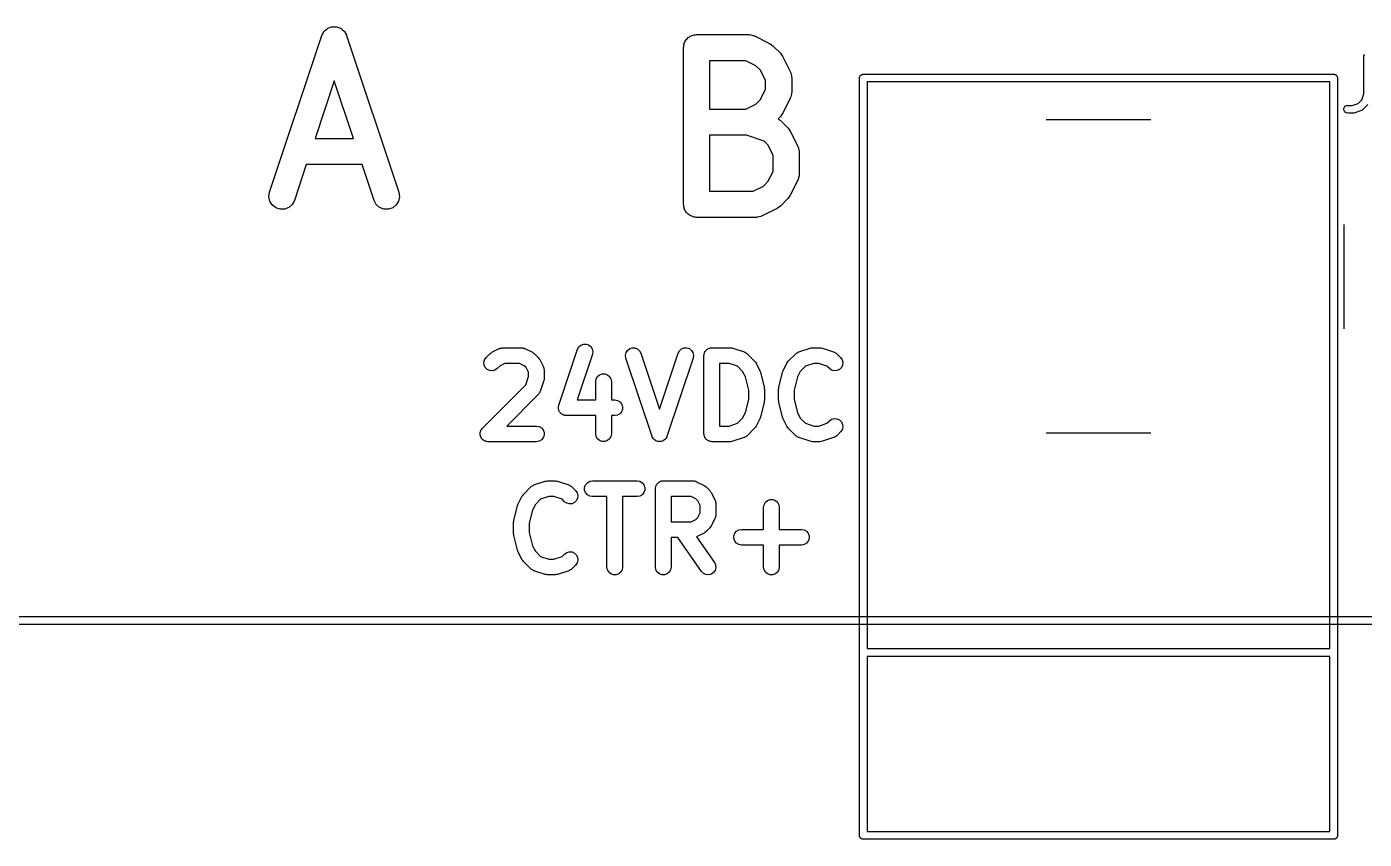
# Model space of a CAD drawing. Extents: x 25 to 125, y -131 to -25.
# Drawn here: x 72.19 to 97.8, y -129.19 to -113.63 of the extents above; entities that cross this region are included whole.
import ezdxf

# ---------------------------------------------------------------- set-up
doc = ezdxf.new("R2010")
doc.units = 0
doc.header["$MEASUREMENT"] = 0
doc.layers.add('BLACK', color=7, linetype='CONTINUOUS')

msp = doc.modelspace()

# ---------------------------------------------------------------- linework, layer by layer
at = {"layer": 'Black'}
for p, q in [((77.9213, -113.688), (77.9487, -113.663)), ((77.9487, -113.663), (77.9552, -113.661)), ((77.9552, -113.661), (77.9606, -113.657)), ((77.9606, -113.657), (77.9954, -113.645)), ((77.9954, -113.645), (78.0295, -113.631)), ((78.0295, -113.631), (78.0364, -113.631)), ((78.0364, -113.631), (78.0429, -113.629)), ((78.0429, -113.629), (78.0796, -113.63)), ((78.0796, -113.63), (78.1163, -113.629)), ((78.1163, -113.629), (78.1228, -113.631)), ((78.1228, -113.631), (78.1297, -113.631)), ((78.1297, -113.631), (78.1638, -113.645)), ((78.1638, -113.645), (78.1986, -113.657)), ((78.1986, -113.657), (78.204, -113.661)), ((78.204, -113.661), (78.2105, -113.663)), ((78.2105, -113.663), (78.2379, -113.688)), ((76.8424, -116.797), (77.8424, -113.797)), ((77.8424, -113.797), (77.8457, -113.791)), ((77.8457, -113.791), (77.8471, -113.784)), ((77.8471, -113.784), (77.8663, -113.753)), ((77.8663, -113.753), (77.8838, -113.721)), ((77.8838, -113.721), (77.8889, -113.716)), ((77.8889, -113.716), (77.8925, -113.71)), ((77.8925, -113.71), (77.9213, -113.688)), ((78.2379, -113.688), (78.2667, -113.71)), ((78.2667, -113.71), (78.2703, -113.716)), ((78.2703, -113.716), (78.2754, -113.721)), ((78.2754, -113.721), (78.2929, -113.753)), ((78.2929, -113.753), (78.3121, -113.784)), ((78.3121, -113.784), (78.3135, -113.791)), ((78.3135, -113.791), (78.3168, -113.797)), ((78.3168, -113.797), (79.3168, -116.797)), ((84.7806, -113.943), (84.7915, -113.924)), ((84.7915, -113.924), (84.799, -113.904)), ((84.799, -113.904), (84.813, -113.887)), ((84.813, -113.887), (84.824, -113.868)), ((84.824, -113.868), (84.8407, -113.854)), ((84.8407, -113.854), (84.8548, -113.837)), ((84.8548, -113.837), (84.8737, -113.826)), ((84.8737, -113.826), (84.8905, -113.812)), ((84.8905, -113.812), (84.911, -113.805)), ((84.911, -113.805), (84.93, -113.794)), ((84.93, -113.794), (84.9515, -113.79)), ((84.9515, -113.79), (84.9721, -113.783)), ((84.9721, -113.783), (84.9939, -113.783)), ((84.9939, -113.783), (85.0155, -113.779)), ((85.0155, -113.779), (86.0155, -113.779)), ((86.0155, -113.779), (86.0297, -113.781)), ((86.0297, -113.781), (86.0441, -113.78)), ((86.0441, -113.78), (86.0721, -113.789)), ((86.0721, -113.789), (86.101, -113.794)), ((86.101, -113.794), (86.1135, -113.801)), ((86.1135, -113.801), (86.1273, -113.805)), ((86.1273, -113.805), (86.413, -113.948)), ((84.7655, -114.029), (84.7693, -114.007)), ((84.7655, -117.029), (84.7655, -114.029)), ((84.7693, -113.985), (84.7768, -113.965)), ((84.7693, -114.007), (84.7693, -113.985)), ((84.7768, -113.965), (84.7806, -113.943)), ((86.413, -113.948), (86.4452, -113.972)), ((86.4452, -113.972), (86.478, -113.995)), ((86.478, -113.995), (86.6208, -114.138)), ((86.6208, -114.138), (86.6438, -114.17)), ((86.6438, -114.17), (86.6677, -114.203)), ((97.7881, -114.21), (97.7926, -114.184)), ((97.7926, -114.184), (97.8056, -114.161)), ((85.2655, -114.279), (85.2655, -115.207)), ((85.9565, -114.279), (85.2655, -114.279)), ((86.1531, -114.377), (85.9565, -114.279)), ((86.2386, -114.463), (86.1531, -114.377)), ((86.6677, -114.203), (86.8105, -114.488)), ((97.7881, -114.912), (97.7881, -114.21)), ((78.0796, -114.667), (77.7122, -115.769)), ((78.447, -115.769), (78.0796, -114.667)), ((86.3369, -114.659), (86.2386, -114.463)), ((86.3369, -114.827), (86.3369, -114.659)), ((86.8105, -114.488), (86.8146, -114.502)), ((86.8146, -114.502), (86.8218, -114.515)), ((86.8218, -114.515), (86.8269, -114.544)), ((86.8269, -114.544), (86.8353, -114.572)), ((86.8353, -114.572), (86.8344, -114.586)), ((86.8344, -114.586), (86.8369, -114.6)), ((86.8369, -114.6), (86.8369, -114.886)), ((88.1341, -114.612), (88.1353, -114.606)), ((88.1341, -129.113), (88.1341, -114.612)), ((88.1353, -114.599), (88.1375, -114.593)), ((88.1353, -114.606), (88.1353, -114.599)), ((88.1375, -114.593), (88.1386, -114.587)), ((88.1386, -114.587), (88.1419, -114.581)), ((88.1419, -114.581), (88.1442, -114.575)), ((88.1442, -114.575), (88.1484, -114.57)), ((88.1484, -114.57), (88.1517, -114.564)), ((88.1517, -114.564), (88.1567, -114.56)), ((88.1567, -114.56), (88.1609, -114.555)), ((88.1609, -114.555), (88.1666, -114.552)), ((88.1666, -114.552), (88.1716, -114.547)), ((88.1716, -114.547), (88.1778, -114.545)), ((88.1778, -114.545), (88.1835, -114.542)), ((88.1835, -114.542), (88.1899, -114.541)), ((88.1899, -114.541), (88.1961, -114.539)), ((88.1961, -114.539), (88.2027, -114.539)), ((88.2027, -114.539), (88.2091, -114.537)), ((88.2091, -114.537), (97.2109, -114.537)), ((88.2841, -114.687), (88.2841, -125.538)), ((97.1359, -114.687), (88.2841, -114.687)), ((97.1359, -125.538), (97.1359, -114.687)), ((97.2109, -114.537), (97.2173, -114.539)), ((97.2173, -114.539), (97.2239, -114.539)), ((97.2239, -114.539), (97.2301, -114.541)), ((97.2301, -114.541), (97.2365, -114.542)), ((97.2365, -114.542), (97.2422, -114.545)), ((97.2422, -114.545), (97.2484, -114.547)), ((97.2484, -114.547), (97.2534, -114.552)), ((97.2534, -114.552), (97.2591, -114.555)), ((97.2591, -114.555), (97.2633, -114.56)), ((97.2633, -114.56), (97.2683, -114.564)), ((97.2683, -114.564), (97.2716, -114.57)), ((97.2716, -114.57), (97.2758, -114.575)), ((97.2758, -114.575), (97.2781, -114.581)), ((97.2781, -114.581), (97.2814, -114.587)), ((97.2814, -114.587), (97.2825, -114.593)), ((97.2825, -114.593), (97.2847, -114.599)), ((97.2847, -114.599), (97.2847, -114.606)), ((97.2847, -114.606), (97.2859, -114.612)), ((97.2859, -114.612), (97.2859, -129.113)), ((86.2386, -115.024), (86.3369, -114.827)), ((86.8269, -114.943), (86.8218, -114.971)), ((86.8353, -114.914), (86.8269, -114.943)), ((86.8369, -114.886), (86.8344, -114.9)), ((86.8344, -114.9), (86.8353, -114.914)), ((97.7499, -115.026), (97.7881, -114.912)), ((85.2655, -115.207), (85.9565, -115.207)), ((85.9565, -115.207), (86.1531, -115.109)), ((86.1531, -115.109), (86.2386, -115.024)), ((86.8105, -114.998), (86.6677, -115.283)), ((86.8146, -114.984), (86.8105, -114.998)), ((86.8218, -114.971), (86.8146, -114.984)), ((97.4083, -115.197), (97.4172, -115.172)), ((97.4083, -115.223), (97.4083, -115.197)), ((97.4172, -115.172), (97.4339, -115.152)), ((97.4339, -115.152), (97.4565, -115.139)), ((97.4565, -115.139), (97.4821, -115.135)), ((97.4821, -115.135), (97.5652, -115.135)), ((97.5652, -115.135), (97.6797, -115.096)), ((97.6797, -115.096), (97.7499, -115.026)), ((97.7732, -115.215), (97.7697, -115.217)), ((97.8685, -115.12), (97.7732, -115.215)), ((86.6208, -115.348), (86.577, -115.392)), ((86.577, -115.392), (86.5995, -115.404)), ((86.5995, -115.404), (86.609, -115.415)), ((86.609, -115.415), (86.6208, -115.423)), ((86.6438, -115.316), (86.6208, -115.348)), ((86.6208, -115.423), (86.7637, -115.566)), ((86.6677, -115.283), (86.6438, -115.316)), ((93.7095, -115.413), (91.7105, -115.413)), ((93.7095, -115.413), (91.7105, -115.413)), ((97.4172, -115.247), (97.4083, -115.223)), ((97.4339, -115.267), (97.4172, -115.247)), ((97.4565, -115.28), (97.4339, -115.267)), ((97.4821, -115.285), (97.4565, -115.28)), ((97.5774, -115.285), (97.4821, -115.285)), ((97.5892, -115.282), (97.5774, -115.285)), ((97.6011, -115.281), (97.5892, -115.282)), ((97.7439, -115.233), (97.6011, -115.281)), ((97.7477, -115.231), (97.7439, -115.233)), ((97.7519, -115.23), (97.7477, -115.231)), ((97.7591, -115.225), (97.7519, -115.23)), ((97.7668, -115.221), (97.7591, -115.225)), ((97.7697, -115.217), (97.7668, -115.221)), ((85.2655, -115.707), (85.2655, -116.779)), ((85.9749, -115.707), (85.2655, -115.707)), ((86.309, -115.819), (85.9749, -115.707)), ((86.7637, -115.566), (86.7867, -115.599)), ((86.7867, -115.599), (86.8105, -115.631)), ((86.8105, -115.631), (86.9534, -115.917)), ((77.7122, -115.769), (78.447, -115.769)), ((86.3815, -115.891), (86.309, -115.819)), ((86.4798, -116.088), (86.3815, -115.891)), ((86.9534, -115.917), (86.9575, -115.931)), ((86.9575, -115.931), (86.9647, -115.943)), ((86.9647, -115.943), (86.9698, -115.972)), ((86.9698, -115.972), (86.9781, -116)), ((86.4798, -116.398), (86.4798, -116.088)), ((86.9781, -116), (86.9773, -116.015)), ((86.9773, -116.015), (86.9798, -116.029)), ((86.9798, -116.029), (86.9798, -116.457)), ((77.5455, -116.269), (77.3168, -116.955)), ((78.6137, -116.269), (77.5455, -116.269)), ((78.8424, -116.955), (78.6137, -116.269)), ((86.3815, -116.595), (86.4798, -116.398)), ((86.9781, -116.486), (86.9698, -116.514)), ((86.9798, -116.457), (86.9773, -116.472)), ((86.9773, -116.472), (86.9781, -116.486)), ((86.0993, -116.779), (86.296, -116.68)), ((86.296, -116.68), (86.3815, -116.595)), ((86.9534, -116.569), (86.8105, -116.855)), ((86.9575, -116.555), (86.9534, -116.569)), ((86.9647, -116.543), (86.9575, -116.555)), ((86.9698, -116.514), (86.9647, -116.543)), ((76.8297, -116.883), (76.8424, -116.797)), ((76.8471, -116.968), (76.8297, -116.883)), ((76.8925, -117.042), (76.8471, -116.968)), ((77.3168, -116.955), (77.2754, -117.032)), ((78.8838, -117.032), (78.8424, -116.955)), ((79.3121, -116.968), (79.2667, -117.042)), ((79.3295, -116.883), (79.3121, -116.968)), ((79.3168, -116.797), (79.3295, -116.883)), ((85.2655, -116.779), (86.0993, -116.779)), ((86.7637, -116.92), (86.6208, -117.063)), ((86.7867, -116.887), (86.7637, -116.92)), ((86.8105, -116.855), (86.7867, -116.887)), ((76.9606, -117.096), (76.8925, -117.042)), ((77.0429, -117.124), (76.9606, -117.096)), ((77.1297, -117.121), (77.0429, -117.124)), ((77.2105, -117.089), (77.1297, -117.121)), ((77.2754, -117.032), (77.2105, -117.089)), ((78.9487, -117.089), (78.8838, -117.032)), ((79.0295, -117.121), (78.9487, -117.089)), ((79.1163, -117.124), (79.0295, -117.121)), ((79.1986, -117.096), (79.1163, -117.124)), ((79.2667, -117.042), (79.1986, -117.096)), ((84.7693, -117.05), (84.7655, -117.029)), ((84.7693, -117.072), (84.7693, -117.05)), ((84.7768, -117.093), (84.7693, -117.072)), ((84.7806, -117.114), (84.7768, -117.093)), ((84.7915, -117.133), (84.7806, -117.114)), ((84.799, -117.154), (84.7915, -117.133)), ((84.813, -117.17), (84.799, -117.154)), ((84.824, -117.189), (84.813, -117.17)), ((84.8407, -117.203), (84.824, -117.189)), ((84.8548, -117.22), (84.8407, -117.203)), ((84.8737, -117.231), (84.8548, -117.22)), ((84.8905, -117.245), (84.8737, -117.231)), ((84.911, -117.253), (84.8905, -117.245)), ((84.93, -117.264), (84.911, -117.253)), ((84.9515, -117.267), (84.93, -117.264)), ((86.2438, -117.264), (86.215, -117.269)), ((86.2563, -117.256), (86.2438, -117.264)), ((86.2701, -117.252), (86.2563, -117.256)), ((86.5559, -117.109), (86.2701, -117.252)), ((86.588, -117.086), (86.5559, -117.109)), ((86.6208, -117.063), (86.588, -117.086)), ((84.9721, -117.275), (84.9515, -117.267)), ((84.9939, -117.275), (84.9721, -117.275)), ((85.0155, -117.279), (84.9939, -117.275)), ((86.1583, -117.279), (85.0155, -117.279)), ((86.1725, -117.276), (86.1583, -117.279)), ((86.1869, -117.277), (86.1725, -117.276)), ((86.215, -117.269), (86.1869, -117.277)), ((97.409, -117.413), (97.409, -119.412)), ((97.409, -117.413), (97.409, -119.412)), ((81.0974, -119.862), (81.2403, -119.791)), ((81.2403, -119.791), (81.2486, -119.789)), ((81.2486, -119.789), (81.2561, -119.784)), ((81.2561, -119.784), (81.2734, -119.781)), ((81.2734, -119.781), (81.2902, -119.776)), ((81.2902, -119.776), (81.2989, -119.777)), ((81.2989, -119.777), (81.3074, -119.775)), ((81.3074, -119.775), (81.6645, -119.775)), ((81.6645, -119.775), (81.673, -119.777)), ((81.673, -119.777), (81.6817, -119.776)), ((81.6817, -119.776), (81.6985, -119.781)), ((81.6985, -119.781), (81.7158, -119.784)), ((81.7158, -119.784), (81.7233, -119.789)), ((81.7233, -119.789), (81.7316, -119.791)), ((81.7316, -119.791), (81.8745, -119.862)), ((82.3794, -120.878), (82.7365, -119.806)), ((82.7365, -119.806), (82.7613, -119.76)), ((82.7613, -119.76), (82.8003, -119.726)), ((82.8003, -119.726), (82.8487, -119.707)), ((82.8487, -119.707), (82.9008, -119.705)), ((82.9008, -119.705), (82.9502, -119.722)), ((82.9502, -119.722), (82.991, -119.754)), ((82.991, -119.754), (83.0183, -119.799)), ((83.0183, -119.799), (83.0287, -119.85)), ((83.6951, -119.826), (83.7359, -119.793)), ((83.7359, -119.793), (83.7854, -119.777)), ((83.7854, -119.777), (83.8374, -119.778)), ((83.8374, -119.778), (83.8859, -119.797)), ((83.8859, -119.797), (83.9249, -119.832)), ((84.6899, -119.832), (84.7289, -119.797)), ((84.7289, -119.797), (84.7773, -119.778)), ((84.7773, -119.778), (84.8294, -119.777)), ((84.8294, -119.777), (84.8788, -119.793)), ((84.8788, -119.793), (84.9196, -119.826)), ((85.1925, -119.829), (85.2025, -119.82)), ((85.2025, -119.82), (85.211, -119.81)), ((85.211, -119.81), (85.2223, -119.804)), ((85.2223, -119.804), (85.2324, -119.795)), ((85.2324, -119.795), (85.2447, -119.791)), ((85.2447, -119.791), (85.2561, -119.784)), ((85.2561, -119.784), (85.269, -119.782)), ((85.269, -119.782), (85.2813, -119.777)), ((85.2813, -119.777), (85.2944, -119.777)), ((85.2944, -119.777), (85.3074, -119.775)), ((85.3074, -119.775), (85.6645, -119.775)), ((85.6645, -119.775), (85.6882, -119.779)), ((85.6882, -119.779), (85.7119, -119.783)), ((85.7119, -119.783), (85.9262, -119.854)), ((86.9742, -119.854), (87.1885, -119.783)), ((87.1885, -119.783), (87.2123, -119.779)), ((87.2123, -119.779), (87.2359, -119.775)), ((87.2359, -119.775), (87.3788, -119.775)), ((87.3788, -119.775), (87.4025, -119.779)), ((87.4025, -119.779), (87.4262, -119.783)), ((87.4262, -119.783), (87.6405, -119.854)), ((80.9437, -120.055), (80.9571, -120.005)), ((80.9482, -120.107), (80.9437, -120.055)), ((80.9571, -120.005), (80.987, -119.962)), ((80.987, -119.962), (81.0584, -119.891)), ((81.0584, -119.891), (81.0781, -119.877)), ((81.0781, -119.877), (81.0974, -119.862)), ((81.3428, -120.075), (81.2534, -120.12)), ((81.6291, -120.075), (81.3428, -120.075)), ((81.7185, -120.12), (81.6291, -120.075)), ((81.8745, -119.862), (81.8937, -119.877)), ((81.8937, -119.877), (81.9134, -119.891)), ((81.9134, -119.891), (81.9849, -119.962)), ((81.9849, -119.962), (81.9986, -119.982)), ((81.9986, -119.982), (82.013, -120.001)), ((82.013, -120.001), (82.0844, -120.144)), ((83.0211, -119.901), (82.7298, -120.775)), ((83.0287, -119.85), (83.0211, -119.901)), ((83.6574, -119.921), (83.6679, -119.87)), ((83.6651, -119.973), (83.6574, -119.921)), ((84.1651, -121.473), (83.6651, -119.973)), ((83.6679, -119.87), (83.6951, -119.826)), ((83.9249, -119.832), (83.9497, -119.878)), ((83.9497, -119.878), (84.3074, -120.951)), ((84.3074, -120.951), (84.6651, -119.878)), ((84.9497, -119.973), (84.4497, -121.473)), ((84.6651, -119.878), (84.6899, -119.832)), ((84.9196, -119.826), (84.9469, -119.87)), ((84.9469, -119.87), (84.9573, -119.921)), ((84.9573, -119.921), (84.9497, -119.973)), ((85.1574, -119.925), (85.1596, -119.912)), ((85.1574, -121.425), (85.1574, -119.925)), ((85.1596, -119.899), (85.1641, -119.887)), ((85.1596, -119.912), (85.1596, -119.899)), ((85.1641, -119.887), (85.1664, -119.874)), ((85.1664, -119.874), (85.173, -119.863)), ((85.173, -119.863), (85.1775, -119.85)), ((85.1775, -119.85), (85.1859, -119.84)), ((85.1859, -119.84), (85.1925, -119.829)), ((85.4574, -120.075), (85.4574, -121.275)), ((85.6402, -120.075), (85.4574, -120.075)), ((85.7978, -120.128), (85.6402, -120.075)), ((85.9262, -119.854), (85.9338, -119.858)), ((85.9338, -119.858), (85.9422, -119.861)), ((85.9422, -119.861), (85.9566, -119.871)), ((85.9566, -119.871), (85.972, -119.879)), ((85.972, -119.879), (85.9778, -119.886)), ((85.9778, -119.886), (85.9849, -119.891)), ((85.9849, -119.891), (86.1277, -120.033)), ((86.1277, -120.033), (86.1415, -120.053)), ((86.1415, -120.053), (86.1558, -120.072)), ((86.1558, -120.072), (86.2272, -120.215)), ((86.6732, -120.215), (86.7446, -120.072)), ((86.7446, -120.072), (86.759, -120.053)), ((86.759, -120.053), (86.7727, -120.033)), ((86.7727, -120.033), (86.9156, -119.891)), ((86.9156, -119.891), (86.9227, -119.886)), ((86.9227, -119.886), (86.9284, -119.879)), ((86.9284, -119.879), (86.9439, -119.871)), ((86.9439, -119.871), (86.9583, -119.861)), ((86.9583, -119.861), (86.9666, -119.858)), ((86.9666, -119.858), (86.9742, -119.854)), ((87.2603, -120.075), (87.1027, -120.128)), ((87.3545, -120.075), (87.2603, -120.075)), ((87.5121, -120.128), (87.3545, -120.075)), ((87.6405, -119.854), (87.6481, -119.858)), ((87.6481, -119.858), (87.6565, -119.861)), ((87.6565, -119.861), (87.6709, -119.871)), ((87.6709, -119.871), (87.6863, -119.879)), ((87.6863, -119.879), (87.6921, -119.886)), ((87.6921, -119.886), (87.6992, -119.891)), ((87.6992, -119.891), (87.7706, -119.962)), ((87.7706, -119.962), (87.8005, -120.005)), ((87.8005, -120.005), (87.8139, -120.055)), ((87.8139, -120.055), (87.8094, -120.107)), ((80.9702, -120.154), (80.9482, -120.107)), ((81.007, -120.191), (80.9702, -120.154)), ((81.0543, -120.213), (81.007, -120.191)), ((81.1062, -120.217), (81.0543, -120.213)), ((81.1565, -120.204), (81.1062, -120.217)), ((81.1992, -120.174), (81.1565, -120.204)), ((81.2534, -120.12), (81.1992, -120.174)), ((81.7555, -120.157), (81.7185, -120.12)), ((81.7477, -120.487), (81.8002, -120.329)), ((81.8002, -120.246), (81.7555, -120.157)), ((81.8002, -120.329), (81.8002, -120.246)), ((82.0844, -120.144), (82.0869, -120.152)), ((82.0869, -120.152), (82.0912, -120.16)), ((82.0912, -120.16), (82.0942, -120.177)), ((82.0942, -120.177), (82.0992, -120.194)), ((82.0992, -120.194), (82.0987, -120.202)), ((82.0987, -120.202), (82.1002, -120.211)), ((82.1002, -120.211), (82.1002, -120.354)), ((83.095, -120.374), (83.121, -120.329)), ((83.121, -120.329), (83.1609, -120.295)), ((83.1609, -120.295), (83.2099, -120.277)), ((83.2099, -120.277), (83.262, -120.277)), ((83.262, -120.277), (83.3109, -120.295)), ((83.3109, -120.295), (83.3508, -120.329)), ((83.3508, -120.329), (83.3769, -120.374)), ((85.8984, -120.228), (85.7978, -120.128)), ((85.9516, -120.335), (85.8984, -120.228)), ((86.0145, -120.586), (85.9516, -120.335)), ((86.2272, -120.215), (86.2319, -120.231)), ((86.2319, -120.231), (86.2386, -120.246)), ((86.2386, -120.246), (86.31, -120.532)), ((86.5904, -120.532), (86.6619, -120.246)), ((86.6619, -120.246), (86.6685, -120.231)), ((86.6685, -120.231), (86.6732, -120.215)), ((86.9489, -120.335), (86.8859, -120.586)), ((87.0021, -120.228), (86.9489, -120.335)), ((87.1027, -120.128), (87.0021, -120.228)), ((87.5584, -120.174), (87.5121, -120.128)), ((87.6011, -120.204), (87.5584, -120.174)), ((87.6514, -120.217), (87.6011, -120.204)), ((87.7033, -120.213), (87.6514, -120.217)), ((87.7506, -120.191), (87.7033, -120.213)), ((87.7874, -120.154), (87.7506, -120.191)), ((87.8094, -120.107), (87.7874, -120.154)), ((80.9156, -121.319), (81.7477, -120.487)), ((82.0925, -120.401), (82.0211, -120.615)), ((82.0961, -120.377), (82.0925, -120.401)), ((82.1002, -120.354), (82.0961, -120.377)), ((83.0859, -120.425), (83.095, -120.374)), ((83.0859, -120.775), (83.0859, -120.425)), ((83.3769, -120.374), (83.3859, -120.425)), ((83.3859, -120.425), (83.3859, -120.775)), ((86.0145, -120.764), (86.0145, -120.586)), ((86.31, -120.532), (86.3113, -120.55)), ((86.3113, -120.55), (86.3145, -120.568)), ((86.3145, -120.568), (86.3145, -120.782)), ((86.5859, -120.568), (86.5891, -120.55)), ((86.5859, -120.782), (86.5859, -120.568)), ((86.5891, -120.55), (86.5904, -120.532)), ((86.8859, -120.586), (86.8859, -120.764)), ((81.9849, -120.674), (81.3838, -121.275)), ((81.9898, -120.667), (81.9849, -120.674)), ((81.9963, -120.661), (81.9898, -120.667)), ((82.0047, -120.646), (81.9963, -120.661)), ((82.0147, -120.631), (82.0047, -120.646)), ((82.017, -120.623), (82.0147, -120.631)), ((82.0211, -120.615), (82.017, -120.623)), ((82.7298, -120.775), (83.0859, -120.775)), ((83.3859, -120.775), (83.4502, -120.775)), ((83.4502, -120.775), (83.5015, -120.784)), ((83.5015, -120.784), (83.5466, -120.81)), ((83.5466, -120.81), (83.5801, -120.85)), ((85.9516, -121.016), (86.0145, -120.764)), ((86.31, -120.819), (86.2386, -121.104)), ((86.3113, -120.8), (86.31, -120.819)), ((86.3145, -120.782), (86.3113, -120.8)), ((86.5891, -120.8), (86.5859, -120.782)), ((86.5904, -120.819), (86.5891, -120.8)), ((86.6619, -121.104), (86.5904, -120.819)), ((86.8859, -120.764), (86.9489, -121.016)), ((82.3717, -120.929), (82.3739, -120.914)), ((82.3739, -120.94), (82.3717, -120.929)), ((82.3739, -120.899), (82.3777, -120.889)), ((82.3739, -120.914), (82.3739, -120.899)), ((82.3739, -120.951), (82.3739, -120.94)), ((82.3791, -120.965), (82.3739, -120.951)), ((82.3777, -120.889), (82.3794, -120.878)), ((82.3822, -120.98), (82.3791, -120.965)), ((82.388, -120.99), (82.3822, -120.98)), ((82.3918, -121), (82.388, -120.99)), ((82.4015, -121.012), (82.3918, -121)), ((82.4094, -121.025), (82.4015, -121.012)), ((82.4181, -121.032), (82.4094, -121.025)), ((82.4252, -121.04), (82.4181, -121.032)), ((82.4384, -121.048), (82.4252, -121.04)), ((82.4502, -121.057), (82.4384, -121.048)), ((82.4608, -121.061), (82.4502, -121.057)), ((82.4704, -121.066), (82.4608, -121.061)), ((82.4853, -121.069), (82.4704, -121.066)), ((82.4997, -121.074), (82.4853, -121.069)), ((82.5107, -121.073), (82.4997, -121.074)), ((82.5217, -121.075), (82.5107, -121.073)), ((83.0859, -121.075), (82.5217, -121.075)), ((83.0859, -121.425), (83.0859, -121.075)), ((83.4502, -121.075), (83.3859, -121.075)), ((83.3859, -121.075), (83.3859, -121.425)), ((83.5015, -121.066), (83.4502, -121.075)), ((83.5466, -121.04), (83.5015, -121.066)), ((83.5801, -121), (83.5466, -121.04)), ((83.5801, -120.85), (83.5979, -120.899)), ((83.5979, -120.951), (83.5801, -121)), ((83.5979, -120.899), (83.5979, -120.951)), ((85.8984, -121.122), (85.9516, -121.016)), ((86.2386, -121.104), (86.2319, -121.119)), ((86.6685, -121.119), (86.6619, -121.104)), ((86.9489, -121.016), (87.0021, -121.122)), ((80.8857, -121.362), (80.8895, -121.356)), ((80.8895, -121.356), (80.8918, -121.35)), ((80.8918, -121.35), (80.9044, -121.335)), ((80.9044, -121.335), (80.9156, -121.319)), ((81.3838, -121.275), (81.9502, -121.275)), ((81.9502, -121.275), (82.0015, -121.284)), ((82.0015, -121.284), (82.0466, -121.31)), ((82.0466, -121.31), (82.0801, -121.35)), ((82.0801, -121.35), (82.0979, -121.399)), ((85.4574, -121.275), (85.6402, -121.275)), ((85.6402, -121.275), (85.7978, -121.223)), ((85.7978, -121.223), (85.8984, -121.122)), ((86.1277, -121.317), (85.9849, -121.46)), ((86.1415, -121.297), (86.1277, -121.317)), ((86.1558, -121.278), (86.1415, -121.297)), ((86.2272, -121.135), (86.1558, -121.278)), ((86.2319, -121.119), (86.2272, -121.135)), ((86.6732, -121.135), (86.6685, -121.119)), ((86.7446, -121.278), (86.6732, -121.135)), ((86.759, -121.297), (86.7446, -121.278)), ((86.7727, -121.317), (86.759, -121.297)), ((86.9156, -121.46), (86.7727, -121.317)), ((87.0021, -121.122), (87.1027, -121.223)), ((87.1027, -121.223), (87.2603, -121.275)), ((87.2603, -121.275), (87.3545, -121.275)), ((87.3545, -121.275), (87.5121, -121.223)), ((87.5121, -121.223), (87.5584, -121.176)), ((87.5584, -121.176), (87.6011, -121.146)), ((87.6011, -121.146), (87.6514, -121.133)), ((87.6514, -121.133), (87.7033, -121.137)), ((87.7033, -121.137), (87.7506, -121.159)), ((87.7506, -121.159), (87.7874, -121.196)), ((87.8005, -121.346), (87.7706, -121.388)), ((87.7874, -121.196), (87.8094, -121.243)), ((87.8139, -121.295), (87.8005, -121.346)), ((87.8094, -121.243), (87.8139, -121.295)), ((80.8722, -121.412), (80.8739, -121.406)), ((80.8739, -121.432), (80.8722, -121.412)), ((80.8739, -121.399), (80.8806, -121.381)), ((80.8739, -121.406), (80.8739, -121.399)), ((80.8739, -121.451), (80.8739, -121.432)), ((80.8762, -121.457), (80.8739, -121.451)), ((80.8768, -121.464), (80.8762, -121.457)), ((80.8851, -121.482), (80.8768, -121.464)), ((80.8806, -121.381), (80.8857, -121.362)), ((80.8918, -121.5), (80.8851, -121.482)), ((80.896, -121.505), (80.8918, -121.5)), ((80.8988, -121.511), (80.896, -121.505)), ((80.9126, -121.525), (80.8988, -121.511)), ((80.9252, -121.54), (80.9126, -121.525)), ((80.931, -121.543), (80.9252, -121.54)), ((80.9356, -121.548), (80.931, -121.543)), ((80.9534, -121.556), (80.9356, -121.548)), ((80.9704, -121.566), (80.9534, -121.556)), ((80.9769, -121.567), (80.9704, -121.566)), ((80.9828, -121.57), (80.9769, -121.567)), ((81.0024, -121.572), (80.9828, -121.57)), ((81.0217, -121.575), (81.0024, -121.572)), ((81.9502, -121.575), (81.0217, -121.575)), ((82.0015, -121.566), (81.9502, -121.575)), ((82.0466, -121.54), (82.0015, -121.566)), ((82.0801, -121.5), (82.0466, -121.54)), ((82.0979, -121.451), (82.0801, -121.5)), ((82.0979, -121.399), (82.0979, -121.451)), ((83.095, -121.476), (83.0859, -121.425)), ((83.121, -121.522), (83.095, -121.476)), ((83.1609, -121.555), (83.121, -121.522)), ((83.2099, -121.573), (83.1609, -121.555)), ((83.262, -121.573), (83.2099, -121.573)), ((83.3109, -121.555), (83.262, -121.573)), ((83.3508, -121.522), (83.3109, -121.555)), ((83.3769, -121.476), (83.3508, -121.522)), ((83.3859, -121.425), (83.3769, -121.476)), ((84.167, -121.476), (84.1651, -121.473)), ((84.1679, -121.48), (84.167, -121.476)), ((84.1794, -121.499), (84.1679, -121.48)), ((84.1899, -121.518), (84.1794, -121.499)), ((84.193, -121.521), (84.1899, -121.518)), ((84.1951, -121.525), (84.193, -121.521)), ((84.2124, -121.538), (84.1951, -121.525)), ((84.2289, -121.553), (84.2124, -121.538)), ((84.2327, -121.554), (84.2289, -121.553)), ((84.2359, -121.557), (84.2327, -121.554)), ((84.2568, -121.564), (84.2359, -121.557)), ((84.2773, -121.572), (84.2568, -121.564)), ((84.2814, -121.572), (84.2773, -121.572)), ((84.2854, -121.574), (84.2814, -121.572)), ((84.3074, -121.573), (84.2854, -121.574)), ((84.3294, -121.574), (84.3074, -121.573)), ((84.3333, -121.572), (84.3294, -121.574)), ((84.3374, -121.572), (84.3333, -121.572)), ((84.3579, -121.564), (84.3374, -121.572)), ((84.3788, -121.557), (84.3579, -121.564)), ((84.382, -121.554), (84.3788, -121.557)), ((84.3859, -121.553), (84.382, -121.554)), ((84.4024, -121.538), (84.3859, -121.553)), ((84.4196, -121.525), (84.4024, -121.538)), ((84.4218, -121.521), (84.4196, -121.525)), ((84.4249, -121.518), (84.4218, -121.521)), ((84.4353, -121.499), (84.4249, -121.518)), ((84.4469, -121.48), (84.4353, -121.499)), ((84.4477, -121.476), (84.4469, -121.48)), ((84.4497, -121.473), (84.4477, -121.476)), ((85.1596, -121.438), (85.1574, -121.425)), ((85.1596, -121.451), (85.1596, -121.438)), ((85.1641, -121.464), (85.1596, -121.451)), ((85.1664, -121.476), (85.1641, -121.464)), ((85.173, -121.488), (85.1664, -121.476)), ((85.1775, -121.5), (85.173, -121.488)), ((85.1859, -121.51), (85.1775, -121.5)), ((85.1925, -121.522), (85.1859, -121.51)), ((85.2025, -121.53), (85.1925, -121.522)), ((85.211, -121.54), (85.2025, -121.53)), ((85.2223, -121.547), (85.211, -121.54)), ((85.2324, -121.555), (85.2223, -121.547)), ((85.2447, -121.56), (85.2324, -121.555)), ((85.2561, -121.566), (85.2447, -121.56)), ((85.269, -121.568), (85.2561, -121.566)), ((85.2813, -121.573), (85.269, -121.568)), ((85.2944, -121.573), (85.2813, -121.573)), ((85.3074, -121.575), (85.2944, -121.573)), ((85.6645, -121.575), (85.3074, -121.575)), ((85.6882, -121.571), (85.6645, -121.575)), ((85.7119, -121.567), (85.6882, -121.571)), ((85.9262, -121.496), (85.7119, -121.567)), ((85.9338, -121.492), (85.9262, -121.496)), ((85.9422, -121.49), (85.9338, -121.492)), ((85.9566, -121.48), (85.9422, -121.49)), ((85.972, -121.471), (85.9566, -121.48)), ((85.9778, -121.465), (85.972, -121.471)), ((85.9849, -121.46), (85.9778, -121.465)), ((86.9227, -121.465), (86.9156, -121.46)), ((86.9284, -121.471), (86.9227, -121.465)), ((86.9439, -121.48), (86.9284, -121.471)), ((86.9583, -121.49), (86.9439, -121.48)), ((86.9666, -121.492), (86.9583, -121.49)), ((86.9742, -121.496), (86.9666, -121.492)), ((87.1885, -121.567), (86.9742, -121.496)), ((87.2123, -121.571), (87.1885, -121.567)), ((87.2359, -121.575), (87.2123, -121.571)), ((87.3788, -121.575), (87.2359, -121.575)), ((87.4025, -121.571), (87.3788, -121.575)), ((87.4262, -121.567), (87.4025, -121.571)), ((87.6405, -121.496), (87.4262, -121.567)), ((87.6481, -121.492), (87.6405, -121.496)), ((87.6565, -121.49), (87.6481, -121.492)), ((87.6709, -121.48), (87.6565, -121.49)), ((87.6863, -121.471), (87.6709, -121.48)), ((87.6921, -121.465), (87.6863, -121.471)), ((87.6992, -121.46), (87.6921, -121.465)), ((87.7706, -121.388), (87.6992, -121.46)), ((93.7095, -121.412), (91.7105, -121.412)), ((93.7095, -121.412), (91.7105, -121.412)), ((81.9028, -122.404), (82.1171, -122.333)), ((82.1171, -122.333), (82.1408, -122.329)), ((82.1408, -122.329), (82.1645, -122.325)), ((82.1645, -122.325), (82.3074, -122.325)), ((82.3074, -122.325), (82.331, -122.329)), ((82.331, -122.329), (82.3548, -122.333)), ((82.3548, -122.333), (82.5691, -122.404)), ((82.8918, -122.4), (82.9252, -122.36)), ((82.9252, -122.36), (82.9704, -122.334)), ((82.9704, -122.334), (83.0217, -122.325)), ((83.0217, -122.325), (83.8788, -122.325)), ((83.8788, -122.325), (83.9301, -122.334)), ((83.9301, -122.334), (83.9752, -122.36)), ((83.9752, -122.36), (84.0087, -122.4)), ((84.2573, -122.39), (84.2639, -122.379)), ((84.2639, -122.379), (84.2739, -122.37)), ((84.2739, -122.37), (84.2824, -122.36)), ((84.2824, -122.36), (84.2937, -122.354)), ((84.2937, -122.354), (84.3038, -122.345)), ((84.3038, -122.345), (84.3161, -122.341)), ((84.3161, -122.341), (84.3275, -122.334)), ((84.3275, -122.334), (84.3404, -122.332)), ((84.3404, -122.332), (84.3528, -122.327)), ((84.3528, -122.327), (84.3659, -122.327)), ((84.3659, -122.327), (84.3788, -122.325)), ((84.3788, -122.325), (84.9502, -122.325)), ((84.9502, -122.325), (84.9587, -122.327)), ((84.9587, -122.327), (84.9674, -122.326)), ((84.9674, -122.326), (84.9842, -122.331)), ((84.9842, -122.331), (85.0015, -122.334)), ((85.0015, -122.334), (85.009, -122.339)), ((85.009, -122.339), (85.0173, -122.341)), ((85.0173, -122.341), (85.1602, -122.412)), ((81.6018, -122.765), (81.6732, -122.622)), ((81.6732, -122.622), (81.6875, -122.603)), ((81.6875, -122.603), (81.7013, -122.583)), ((81.7013, -122.583), (81.8442, -122.441)), ((81.8442, -122.441), (81.8512, -122.436)), ((81.8512, -122.436), (81.857, -122.429)), ((81.857, -122.429), (81.8724, -122.421)), ((81.8724, -122.421), (81.8868, -122.411)), ((81.8868, -122.411), (81.8952, -122.408)), ((81.8952, -122.408), (81.9028, -122.404)), ((82.1889, -122.625), (82.0313, -122.678)), ((82.283, -122.625), (82.1889, -122.625)), ((82.4406, -122.678), (82.283, -122.625)), ((82.5691, -122.404), (82.5767, -122.408)), ((82.5767, -122.408), (82.585, -122.411)), ((82.585, -122.411), (82.5994, -122.421)), ((82.5994, -122.421), (82.6149, -122.429)), ((82.6149, -122.429), (82.6206, -122.436)), ((82.6206, -122.436), (82.6277, -122.441)), ((82.6277, -122.441), (82.6992, -122.512)), ((82.6992, -122.512), (82.729, -122.555)), ((82.729, -122.555), (82.7425, -122.605)), ((82.7425, -122.605), (82.738, -122.657)), ((82.8739, -122.449), (82.8918, -122.4)), ((82.8739, -122.501), (82.8739, -122.449)), ((82.8918, -122.55), (82.8739, -122.501)), ((82.9252, -122.59), (82.8918, -122.55)), ((82.9704, -122.616), (82.9252, -122.59)), ((83.0217, -122.625), (82.9704, -122.616)), ((83.3002, -122.625), (83.0217, -122.625)), ((83.3002, -123.975), (83.3002, -122.625)), ((83.8788, -122.625), (83.6002, -122.625)), ((83.6002, -122.625), (83.6002, -123.975)), ((83.9301, -122.616), (83.8788, -122.625)), ((83.9752, -122.59), (83.9301, -122.616)), ((84.0087, -122.55), (83.9752, -122.59)), ((84.0087, -122.4), (84.0265, -122.449)), ((84.0265, -122.501), (84.0087, -122.55)), ((84.0265, -122.449), (84.0265, -122.501)), ((84.2288, -122.475), (84.2311, -122.462)), ((84.2288, -123.975), (84.2288, -122.475)), ((84.2311, -122.449), (84.2356, -122.437)), ((84.2311, -122.462), (84.2311, -122.449)), ((84.2356, -122.437), (84.2378, -122.424)), ((84.2378, -122.424), (84.2444, -122.413)), ((84.2444, -122.413), (84.2489, -122.4)), ((84.2489, -122.4), (84.2573, -122.39)), ((84.5288, -122.625), (84.5288, -123.111)), ((84.9148, -122.625), (84.5288, -122.625)), ((85.0042, -122.67), (84.9148, -122.625)), ((85.1602, -122.412), (85.1795, -122.427)), ((85.1795, -122.427), (85.1992, -122.441)), ((85.1992, -122.441), (85.2706, -122.512)), ((85.2706, -122.512), (85.2844, -122.532)), ((85.2844, -122.532), (85.2987, -122.551)), ((85.2987, -122.551), (85.3701, -122.694)), ((81.519, -123.082), (81.5904, -122.796)), ((81.5904, -122.796), (81.5971, -122.781)), ((81.5971, -122.781), (81.6018, -122.765)), ((81.8775, -122.885), (81.8145, -123.136)), ((81.9306, -122.778), (81.8775, -122.885)), ((82.0313, -122.678), (81.9306, -122.778)), ((82.487, -122.724), (82.4406, -122.678)), ((82.5297, -122.754), (82.487, -122.724)), ((82.58, -122.767), (82.5297, -122.754)), ((82.6319, -122.763), (82.58, -122.767)), ((82.6791, -122.741), (82.6319, -122.763)), ((82.716, -122.704), (82.6791, -122.741)), ((82.738, -122.657), (82.716, -122.704)), ((85.0412, -122.707), (85.0042, -122.67)), ((85.0859, -122.796), (85.0412, -122.707)), ((85.0859, -122.94), (85.0859, -122.796)), ((85.3701, -122.694), (85.3726, -122.702)), ((85.3726, -122.702), (85.3769, -122.71)), ((85.3769, -122.71), (85.3799, -122.727)), ((85.3799, -122.727), (85.385, -122.744)), ((85.385, -122.744), (85.3844, -122.752)), ((85.3844, -122.752), (85.3859, -122.761)), ((85.3859, -122.761), (85.3859, -122.975)), ((86.3002, -122.832), (86.3093, -122.781)), ((86.3002, -123.254), (86.3002, -122.832)), ((86.3093, -122.781), (86.3353, -122.736)), ((86.3353, -122.736), (86.3752, -122.702)), ((86.3752, -122.702), (86.4242, -122.685)), ((86.4242, -122.685), (86.4763, -122.685)), ((86.4763, -122.685), (86.5252, -122.702)), ((86.5252, -122.702), (86.5651, -122.736)), ((86.5651, -122.736), (86.5912, -122.781)), ((86.5912, -122.781), (86.6002, -122.832)), ((86.6002, -122.832), (86.6002, -123.254)), ((81.5145, -123.118), (81.5177, -123.1)), ((81.5145, -123.332), (81.5145, -123.118)), ((81.5177, -123.1), (81.519, -123.082)), ((81.8145, -123.136), (81.8145, -123.314)), ((84.5288, -123.111), (84.9148, -123.111)), ((84.9148, -123.111), (85.0042, -123.066)), ((85.0042, -123.066), (85.0412, -123.029)), ((85.0412, -123.029), (85.0859, -122.94)), ((85.3701, -123.042), (85.2987, -123.185)), ((85.3726, -123.034), (85.3701, -123.042)), ((85.3769, -123.026), (85.3726, -123.034)), ((85.3799, -123.009), (85.3769, -123.026)), ((85.385, -122.992), (85.3799, -123.009)), ((85.3859, -122.975), (85.3844, -122.984)), ((85.3844, -122.984), (85.385, -122.992)), ((81.5177, -123.35), (81.5145, -123.332)), ((81.519, -123.369), (81.5177, -123.35)), ((81.5904, -123.654), (81.519, -123.369)), ((81.8145, -123.314), (81.8775, -123.566)), ((85.0173, -123.395), (85.0137, -123.396)), ((85.0137, -123.396), (85.3588, -123.889)), ((85.1602, -123.324), (85.0173, -123.395)), ((85.1795, -123.309), (85.1602, -123.324)), ((85.1992, -123.296), (85.1795, -123.309)), ((85.2706, -123.224), (85.1992, -123.296)), ((85.2844, -123.204), (85.2706, -123.224)), ((85.2987, -123.185), (85.2844, -123.204)), ((85.7311, -123.378), (85.7489, -123.329)), ((85.7311, -123.43), (85.7311, -123.378)), ((85.7489, -123.329), (85.7824, -123.289)), ((85.7824, -123.289), (85.8275, -123.263)), ((85.8275, -123.263), (85.8788, -123.254)), ((85.8788, -123.254), (86.3002, -123.254)), ((86.6002, -123.254), (87.0217, -123.254)), ((87.0217, -123.254), (87.073, -123.263)), ((87.073, -123.263), (87.1181, -123.289)), ((87.1181, -123.289), (87.1516, -123.329)), ((87.1516, -123.329), (87.1694, -123.378)), ((87.1694, -123.378), (87.1694, -123.43)), ((81.5971, -123.669), (81.5904, -123.654)), ((81.8775, -123.566), (81.9306, -123.672)), ((84.6578, -123.411), (84.5288, -123.411)), ((84.5288, -123.411), (84.5288, -123.975)), ((85.1131, -124.061), (84.6578, -123.411)), ((85.7489, -123.479), (85.7311, -123.43)), ((85.7824, -123.519), (85.7489, -123.479)), ((85.8275, -123.545), (85.7824, -123.519)), ((85.8788, -123.554), (85.8275, -123.545)), ((86.3002, -123.554), (85.8788, -123.554)), ((86.3002, -123.975), (86.3002, -123.554)), ((87.0217, -123.554), (86.6002, -123.554)), ((86.6002, -123.554), (86.6002, -123.975)), ((87.073, -123.545), (87.0217, -123.554)), ((87.1181, -123.519), (87.073, -123.545)), ((87.1516, -123.479), (87.1181, -123.519)), ((87.1694, -123.43), (87.1516, -123.479)), ((81.6018, -123.685), (81.5971, -123.669)), ((81.6732, -123.828), (81.6018, -123.685)), ((81.6875, -123.847), (81.6732, -123.828)), ((81.7013, -123.867), (81.6875, -123.847)), ((81.8442, -124.01), (81.7013, -123.867)), ((81.9306, -123.672), (82.0313, -123.773)), ((82.0313, -123.773), (82.1889, -123.825)), ((82.1889, -123.825), (82.283, -123.825)), ((82.283, -123.825), (82.4406, -123.773)), ((82.4406, -123.773), (82.487, -123.726)), ((82.487, -123.726), (82.5297, -123.696)), ((82.5297, -123.696), (82.58, -123.683)), ((82.58, -123.683), (82.6319, -123.687)), ((82.6319, -123.687), (82.6791, -123.709)), ((82.6791, -123.709), (82.716, -123.746)), ((82.729, -123.896), (82.6992, -123.938)), ((82.716, -123.746), (82.738, -123.793)), ((82.7425, -123.845), (82.729, -123.896)), ((82.738, -123.793), (82.7425, -123.845)), ((85.3588, -123.889), (85.3808, -123.936)), ((81.8512, -124.015), (81.8442, -124.01)), ((81.857, -124.021), (81.8512, -124.015)), ((81.8724, -124.03), (81.857, -124.021)), ((81.8868, -124.04), (81.8724, -124.03)), ((81.8952, -124.042), (81.8868, -124.04)), ((81.9028, -124.046), (81.8952, -124.042)), ((82.1171, -124.117), (81.9028, -124.046)), ((82.1409, -124.121), (82.1171, -124.117)), ((82.1645, -124.125), (82.1409, -124.121)), ((82.3074, -124.125), (82.1645, -124.125)), ((82.331, -124.121), (82.3074, -124.125)), ((82.3548, -124.117), (82.331, -124.121)), ((82.5691, -124.046), (82.3548, -124.117)), ((82.5767, -124.042), (82.5691, -124.046)), ((82.585, -124.04), (82.5767, -124.042)), ((82.5994, -124.03), (82.585, -124.04)), ((82.6149, -124.021), (82.5994, -124.03)), ((82.6206, -124.015), (82.6149, -124.021)), ((82.6277, -124.01), (82.6206, -124.015)), ((82.6992, -123.938), (82.6277, -124.01)), ((83.3093, -124.026), (83.3002, -123.975)), ((83.3353, -124.072), (83.3093, -124.026)), ((83.3752, -124.105), (83.3353, -124.072)), ((83.4242, -124.123), (83.3752, -124.105)), ((83.4763, -124.123), (83.4242, -124.123)), ((83.5252, -124.105), (83.4763, -124.123)), ((83.5651, -124.072), (83.5252, -124.105)), ((83.5912, -124.026), (83.5651, -124.072)), ((83.6002, -123.975), (83.5912, -124.026)), ((84.2378, -124.026), (84.2288, -123.975)), ((84.2639, -124.072), (84.2378, -124.026)), ((84.3038, -124.105), (84.2639, -124.072)), ((84.3528, -124.123), (84.3038, -124.105)), ((84.4048, -124.123), (84.3528, -124.123)), ((84.4538, -124.105), (84.4048, -124.123)), ((84.4937, -124.072), (84.4538, -124.105)), ((84.5198, -124.026), (84.4937, -124.072)), ((84.5288, -123.975), (84.5198, -124.026)), ((85.1499, -124.098), (85.1131, -124.061)), ((85.1971, -124.12), (85.1499, -124.098)), ((85.249, -124.125), (85.1971, -124.12)), ((85.2993, -124.111), (85.249, -124.125)), ((85.342, -124.081), (85.2993, -124.111)), ((85.3719, -124.039), (85.342, -124.081)), ((85.3854, -123.988), (85.3719, -124.039)), ((85.3808, -123.936), (85.3854, -123.988)), ((86.3093, -124.026), (86.3002, -123.975)), ((86.3353, -124.072), (86.3093, -124.026)), ((86.3752, -124.105), (86.3353, -124.072)), ((86.4242, -124.123), (86.3752, -124.105)), ((86.4763, -124.123), (86.4242, -124.123)), ((86.5252, -124.105), (86.4763, -124.123)), ((86.5651, -124.072), (86.5252, -124.105)), ((86.5912, -124.026), (86.5651, -124.072)), ((86.6002, -123.975), (86.5912, -124.026)), ((25.075, -124.925), (124.925, -124.925)), ((125, -125.075), (25, -125.075)), ((88.2841, -125.538), (97.1359, -125.538)), ((88.2841, -125.688), (88.2841, -129.038)), ((97.1359, -125.688), (88.2841, -125.688)), ((97.1359, -129.038), (97.1359, -125.688)), ((88.2841, -129.038), (97.1359, -129.038)), ((88.1353, -129.12), (88.1341, -129.113)), ((88.1353, -129.126), (88.1353, -129.12)), ((88.1375, -129.132), (88.1353, -129.126)), ((88.1386, -129.139), (88.1375, -129.132)), ((88.1419, -129.145), (88.1386, -129.139)), ((88.1442, -129.151), (88.1419, -129.145)), ((88.1484, -129.156), (88.1442, -129.151)), ((88.1517, -129.161), (88.1484, -129.156)), ((88.1567, -129.166), (88.1517, -129.161)), ((88.1609, -129.171), (88.1567, -129.166)), ((88.1666, -129.174), (88.1609, -129.171)), ((88.1716, -129.178), (88.1666, -129.174)), ((88.1778, -129.18), (88.1716, -129.178)), ((88.1835, -129.184), (88.1778, -129.18)), ((88.1899, -129.185), (88.1835, -129.184)), ((88.1961, -129.187), (88.1899, -129.185)), ((88.2027, -129.187), (88.1961, -129.187)), ((88.2091, -129.188), (88.2027, -129.187)), ((97.2109, -129.188), (88.2091, -129.188)), ((97.2173, -129.187), (97.2109, -129.188)), ((97.2239, -129.187), (97.2173, -129.187)), ((97.2301, -129.185), (97.2239, -129.187)), ((97.2365, -129.184), (97.2301, -129.185)), ((97.2422, -129.18), (97.2365, -129.184)), ((97.2484, -129.178), (97.2422, -129.18)), ((97.2534, -129.174), (97.2484, -129.178)), ((97.2591, -129.171), (97.2534, -129.174)), ((97.2633, -129.166), (97.2591, -129.171)), ((97.2683, -129.161), (97.2633, -129.166)), ((97.2716, -129.156), (97.2683, -129.161)), ((97.2758, -129.151), (97.2716, -129.156)), ((97.2781, -129.145), (97.2758, -129.151)), ((97.2814, -129.139), (97.2781, -129.145)), ((97.2825, -129.132), (97.2814, -129.139)), ((97.2847, -129.126), (97.2825, -129.132)), ((97.2859, -129.113), (97.2847, -129.12)), ((97.2847, -129.12), (97.2847, -129.126))]:
    msp.add_line(p, q, dxfattribs=at)

doc.saveas('drawing.dxf')
